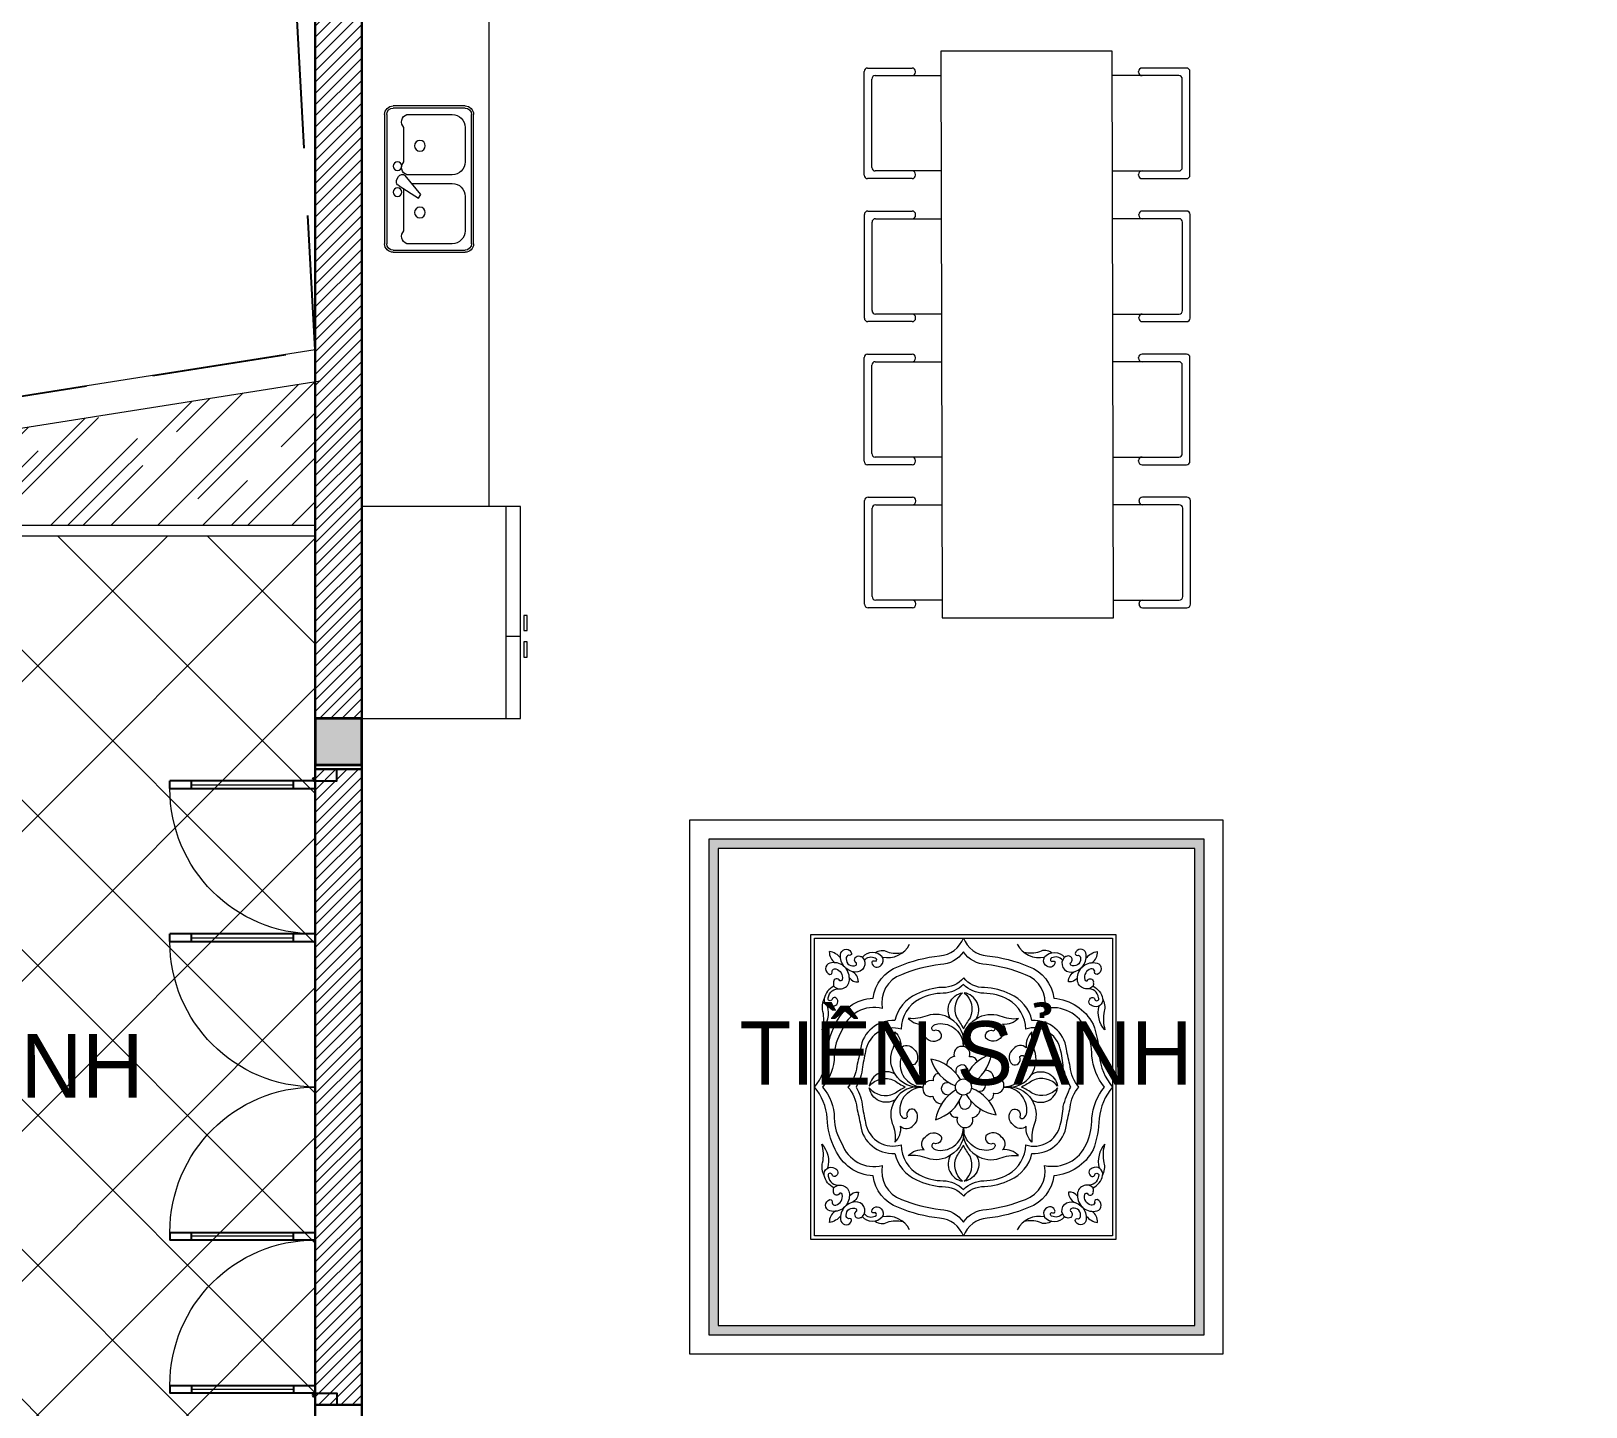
# Model space of a CAD drawing. Header units: millimetres. Extents: x 1832547 to 2001569, y -558009 to -417808.
# Drawn here: x 1906269 to 1913610, y -438610 to -432116 of the extents above; entities that cross this region are included whole.
import ezdxf
from ezdxf.enums import TextEntityAlignment as Align

# ---------------------------------------------------------------- set-up
doc = ezdxf.new("R2010")
doc.units = ezdxf.units.MM
doc.header["$MEASUREMENT"] = 0
doc.linetypes.add('CENTER', pattern=[2, 1.25, -0.25, 0.25, -0.25])
doc.linetypes.add('HIDDEN', pattern=[9.525, 6.35, -3.175])
doc.layers.get('0').update_dxf_attribs({"linetype": 'CONTINUOUS'})
for name, color, linetype, lineweight in [('CA. TUONG', 30, 'CONTINUOUS', 30), ('CA.cot', 2, 'CONTINUOUS', 35), ('CA.noi that 15', 15, 'CONTINUOUS', 9), ('CA.TEXT', 7, 'CONTINUOUS', 15), ('CA.thay 145', 145, 'CONTINUOUS', 18), ('CA.tim 67', 67, 'CENTER', 9), ('CA.vat lieu 08', 8, 'CONTINUOUS', 5), ('NP-THÉP', 5, 'CONTINUOUS', 15)]:
    doc.layers.add(name, color=color, linetype=linetype, lineweight=lineweight)
doc.layers.add('NP-CỬA ĐI', color=90, linetype='CONTINUOUS')
doc.styles.add('ZENI2', font='Vhavanb.ttf')

# ---------------------------------------------------------------- blocks, each defined once
blk = doc.blocks.new('A$Cc4a84e97')
at = {"layer": 'CA.vat lieu 08', "ltscale": 30}
for p, q in [((79.5, 111.2), (79.5, 629.9)), ((859.5, 629.9), (859.5, 111.2)), ((2380.5, 111.2), (2380.5, 629.9)), ((3160.5, 111.2), (3160.5, 629.9))]:
    blk.add_line(p, q, dxfattribs=at)
for centre, start, end in [((99, 741), 270, 0), ((879, 741), 270, 0), ((2361, 741), 180, 270), ((3141, 741), 180, 270)]:
    blk.add_arc(centre, 741, start, end, dxfattribs=at)
at = {"layer": 'NP-CỬA ĐI'}
for p, q in [((60, 741), (99, 741)), ((60, 741), (60, 0)), ((99, 0), (99, 741)), ((840, 741), (840, 0)), ((840, 741), (879, 741)), ((879, 0), (879, 741)), ((2361, 0), (2361, 741)), ((2400, 741), (2361, 741)), ((2400, 741), (2400, 0)), ((3141, 0), (3141, 741)), ((3180, 741), (3141, 741)), ((3180, 741), (3180, 0)), ((99, 629.9), (60, 629.9)), ((840, 629.9), (879, 629.9)), ((2361, 629.9), (2400, 629.9)), ((3141, 629.9), (3180, 629.9)), ((99, 111.2), (60, 111.2)), ((840, 111.2), (879, 111.2)), ((2361, 111.2), (2400, 111.2)), ((3141, 111.2), (3180, 111.2)), ((99, 0), (60, 0)), ((879, 0), (840, 0)), ((2361, 0), (2400, 0)), ((3141, 0), (3180, 0))]:
    blk.add_line(p, q, dxfattribs=at)
for points in [[(0, 741), (60, 741), (60, 851), (0, 851)], [(3240, 741), (3180, 741), (3180, 851), (3240, 851)]]:
    blk.add_lwpolyline(points, close=True, dxfattribs=at)
for centre in [(49.3, 733.3), (3187.9, 733.3)]:
    blk.add_circle(centre, 6.6, dxfattribs=at)
blk = doc.blocks.new('A$C5c787188')
for p, q in [((0, 40.5), (0, 380)), ((10, 40.5), (10, 380)), ((40.5, 420.5), (650.1, 420.5)), ((40.5, 410.5), (650.1, 410.5)), ((680.6, 380), (680.6, 40.5)), ((690.6, 380), (690.6, 40.5)), ((40.5, 314.8), (40.5, 101.4)), ((264, 329.2), (101.4, 329.2)), ((325, 101.4), (325, 314.8)), ((417.8, 250.2), (327.6, 323.8)), ((347.3, 362.4), (333.1, 354.3)), ((376.5, 352), (435.4, 260.4)), ((589.1, 329.2), (391.1, 329.2)), ((650.1, 101.4), (650.1, 314.8)), ((365.6, 292.8), (365.6, 101.4)), ((435.4, 260.4), (417.8, 250.2)), ((650.1, 10), (40.5, 10)), ((101.4, 40.5), (264, 40.5)), ((426.6, 40.5), (589.1, 40.5)), ((650.1, 0), (40.5, 0))]:
    blk.add_line(p, q)
for centre, radius in [((284.3, 359.7), 20.3), ((406.2, 359.7), 20.3), ((187.8, 253.8), 25.4), ((502.8, 253.8), 25.4)]:
    blk.add_circle(centre, radius)
for centre, radius, start, end in [((40.5, 380), 40.5, 90, 180), ((40.5, 380), 30.5, 90, 180), ((650.1, 380), 40.5, 0, 90), ((650.1, 380), 30.5, 0, 90), ((75.2, 304), 36.4, 43.95654, 162.69216), ((290.2, 304), 36.4, 17.30784, 136.04346), ((343.3, 336.7), 20.3, 120, 219.46232), ((357.4, 344.9), 20.3, 20.53768, 120), ((615.3, 304), 36.4, 17.30784, 136.04346), ((101.4, 101.4), 61, 180, 270), ((264, 101.4), 61, 270, 0), ((426.6, 101.4), 61, 180, 270), ((589.1, 101.4), 61, 270, 0), ((40.5, 40.5), 40.5, 180, 270), ((40.5, 40.5), 30.5, 180, 270), ((650.1, 40.5), 40.5, 270, 0), ((650.1, 40.5), 30.5, 270, 0)]:
    blk.add_arc(centre, radius, start, end)
blk = doc.blocks.new('A$C4E9B7C0A')
at = {"layer": 'CA.noi that 15'}
for p, q in [((0, 937.5), (0, 37.5)), ((1200, 937.5), (0, 937.5)), ((1200, 37.5), (1200, 937.5)), ((3.7, 120), (1200, 120)), ((465, 120), (465, 37.5)), ((0, 37.5), (1200, 37.5)), ((346.9, 18.7), (346.9, 0)), ((433.1, 18.7), (346.9, 18.7)), ((433.1, 0), (433.1, 18.7)), ((496.9, 18.7), (496.9, 0)), ((583.1, 18.7), (496.9, 18.7)), ((583.1, 0), (583.1, 18.7)), ((346.9, 0), (433.1, 0)), ((496.9, 0), (583.1, 0))]:
    blk.add_line(p, q, dxfattribs=at)
blk = doc.blocks.new('A$Ccce9e104')
at = {"layer": 'CA.vat lieu 08'}
h = blk.add_hatch(color=256, dxfattribs=at)
h.dxf.hatch_style = 1
h.paths.add_polyline_path([(220, 220), (220, 0), (0, 0), (0, 220)])
at = {"layer": 'CA.cot'}
blk.add_lwpolyline([(220, 220), (220, 0), (0, 0), (0, 220)], close=True, dxfattribs=at)
blk = doc.blocks.new('A$C742D6287')
at = {"layer": 'CA.noi that 15'}
for points in [[(0, 2064), (2064, 2064), (2064, 0), (0, 0)], [(24, 2040), (2040, 2040), (2040, 24), (24, 24)]]:
    blk.add_lwpolyline(points, close=True, dxfattribs=at)
for points in [[(2040, 1032, 0.159198), (1954, 821, -0.11181), (1899, 610, -0.294125), (1643, 432, -0.287517), (1472, 216, -0.069767), (1193, 144, 0.293588), (1032, 24, 0.293588), (871, 144, -0.069767), (592, 216, -0.287517), (421, 432, -0.264436), (155, 607, -0.081731), (114, 820, 0.143432), (24, 1032, 0.143432), (114, 1244, -0.081731), (155, 1457, -0.264436), (421, 1632, -0.287517), (592, 1848, -0.069767), (871, 1920, 0.293588), (1032, 2040, 0.293588), (1193, 1920, -0.069767), (1472, 1848, -0.287517), (1643, 1632, -0.294125), (1899, 1454, -0.11181), (1954, 1243, 0.159198)], [(1986, 1032, -0.17427), (1906, 1242, 0.143908), (1854, 1414, 0.391984), (1581, 1563, 0.375739), (1451, 1792, 0.069886), (1187, 1860, -0.232225), (1032, 1946, -0.232225), (877, 1860, 0.069886), (613, 1792, 0.375739), (483, 1563, 0.361755), (200, 1417, 0.109267), (162, 1243, -0.156266), (78, 1032, -0.156266), (162, 821, 0.109267), (200, 647, 0.361755), (483, 501, 0.375739), (613, 272, 0.069886), (877, 204, -0.232225), (1032, 118, -0.232225), (1187, 204, 0.069886), (1451, 272, 0.375739), (1581, 501, 0.391984), (1854, 650, 0.143908), (1906, 822, -0.17427)], [(250, 1032, -0.159579), (309, 894, -0.008656), (335, 775, 0.39509), (568, 583, 0.238867), (715, 403, 0.093297), (889, 358, -0.246914), (1030, 294, -0.233586), (1175, 358, 0.098891), (1350, 404, 0.24221), (1496, 583, 0.39509), (1729, 775, -0.008632), (1754, 892, -0.157369), (1814, 1032, -0.157369), (1754, 1172, -0.008632), (1729, 1289, 0.39509), (1496, 1481, 0.24221), (1350, 1660, 0.098891), (1175, 1706, -0.233586), (1030, 1770, -0.246914), (889, 1706, 0.093297), (715, 1661, 0.238867), (568, 1481, 0.39509), (335, 1289, -0.008656), (309, 1170, -0.159579)], [(305, 1032, -0.055705), (357, 901, 0.060628), (377, 774, 0.440362), (610, 640, 0.262485), (728, 442, 0.127745), (895, 398, -0.185669), (1032, 339, -0.185669), (1169, 398, 0.126063), (1329, 438, 0.275018), (1454, 640, 0.426865), (1692, 776, 0.005625), (1715, 896, -0.116381), (1759, 1032, -0.116381), (1715, 1168, 0.005625), (1692, 1288, 0.426865), (1454, 1424, 0.275018), (1329, 1626, 0.126063), (1169, 1666, -0.185669), (1032, 1725, -0.185669), (895, 1666, 0.127745), (728, 1622, 0.262485), (610, 1424, 0.440362), (377, 1290, 0.060628), (357, 1163, -0.055705)]]:
    blk.add_lwpolyline(points, format="xyb", close=True, dxfattribs=at)
for points in [[(201, 1905, 0.18244), (125, 1949, 0.181893)], [(239, 1899, 0.585307), (305, 1857, 0.60131), (303, 1875, -0.811957), (331, 1917, -0.162859), (350, 1908, -0.701962), (299, 1810, -0.461752), (203, 1939, -0.748279), (275, 1936, -0.591972), (254, 1923, 0.40606), (239, 1900)], [(362, 1889, -0.368536), (435, 1905, -0.659645), (437, 1882, 0.134773), (422, 1884, 0.460794), (412, 1873, 0.658878), (476, 1856, 0.356102), (483, 1912, 0.453874), (348, 1910, 0.453874)], [(435, 1940, -0.300206), (517, 1947, 0.148912), (621, 1942, 0.148912)], [(1629, 1940, 0.300206), (1547, 1947, -0.148912), (1443, 1942, -0.148912)], [(1702, 1889, 0.368536), (1629, 1905, 0.659645), (1627, 1882, -0.134773), (1642, 1884, -0.460794), (1652, 1873, -0.658878), (1588, 1856, -0.356102), (1581, 1912, -0.453874), (1716, 1910, -0.453874)], [(1825, 1899, -0.585307), (1759, 1857, -0.60131), (1761, 1875, 0.811957), (1733, 1917, 0.162859), (1714, 1908, 0.701962), (1765, 1810, 0.461752), (1861, 1939, 0.748279), (1789, 1936, 0.591972), (1810, 1923, -0.40606), (1825, 1900)], [(1863, 1905, -0.18244), (1939, 1949, -0.181893)], [(169, 1831, -0.413354), (211, 1760, -0.832811), (190, 1756, 0.802164), (153, 1737, 0.111674), (155, 1714, 0.701962), (260, 1764, 0.504419), (128, 1870, 0.748279), (128, 1794, 0.591972), (143, 1816, -0.40606), (168, 1831)], [(260, 1771, 0.259651), (321, 1743, 0.300111), (277, 1814, 0.300111)], [(1804, 1771, -0.259651), (1743, 1743, -0.300111), (1787, 1814, -0.300111)], [(1895, 1831, 0.413354), (1853, 1760, 0.832811), (1874, 1756, -0.802164), (1911, 1737, -0.111674), (1909, 1714, -0.701962), (1804, 1764, -0.504419), (1936, 1870, -0.748279), (1936, 1794, -0.591972), (1921, 1816, 0.40606), (1896, 1831)], [(155, 1714, 0.235657), (90, 1630, 0.655294), (160, 1581, 0.740322), (163, 1637, 0.536679), (143, 1624, -0.991777), (117, 1636, -0.410661), (195, 1696)], [(1909, 1714, -0.235657), (1974, 1630, -0.655294), (1904, 1581, -0.740322), (1901, 1637, -0.536679), (1921, 1624, 0.991777), (1947, 1636, 0.410661), (1869, 1696)], [(90, 1630, 0.17972), (79, 1544, -0.124848), (74, 1418, 0.257372), (113, 1580, 0.257372)], [(945, 1494, -0.530033), (1026, 1669, 0.340639), (987, 1501, -0.031832), (1032, 1426)], [(1119, 1494, 0.530033), (1038, 1669, -0.340639), (1077, 1501, 0.031832), (1032, 1426)], [(1974, 1630, -0.17972), (1985, 1544, 0.124848), (1990, 1418, -0.257372), (1951, 1580, -0.257372)], [(1032, 1307, 0.31182), (945, 1494, 0.229066), (786, 1514, -0.128945), (659, 1496, 0.242744), (767, 1457, 0.473364), (774, 1371, 0.47493), (880, 1363, 0.673205), (831, 1413, -0.619982), (824, 1443, -0.179227), (859, 1460, -0.445938), (1032, 1307)], [(1032, 1307, -0.31182), (1119, 1494, -0.229066), (1278, 1514, 0.128945), (1405, 1496, -0.242744), (1297, 1457, -0.473364), (1290, 1371, -0.47493), (1184, 1363, -0.673205), (1233, 1413, 0.619982), (1240, 1443, 0.179227), (1205, 1460, 0.445938), (1032, 1307)], [(757, 1032, -0.31182), (570, 1119, -0.229066), (550, 1278, 0.128945), (568, 1405, -0.242744), (607, 1297, -0.473364), (693, 1290, -0.47493), (701, 1184, -0.673205), (651, 1233, 0.619982), (621, 1240, 0.179227), (604, 1205, 0.445938), (757, 1032)], [(1307, 1032, 0.31182), (1494, 1119, 0.229066), (1514, 1278, -0.128945), (1496, 1405, 0.242744), (1457, 1297, 0.473364), (1371, 1290, 0.47493), (1363, 1184, 0.673205), (1413, 1233, -0.619982), (1443, 1240, -0.179227), (1460, 1205, -0.445938), (1307, 1032)], [(1124, 1202, 0.437297), (1073, 1236, 0.328068), (1057, 1292, 0.282557), (1021, 1306, 0.539408), (971, 1238, 0.372795), (918, 1180, 0.372795)], [(1062, 1130, 0.054438), (1061, 1143, 0.392202), (1021, 1182, 0.464889), (981, 1126, 0.464889)], [(570, 1119, 0.530033), (395, 1038, -0.340639), (563, 1077, 0.031832), (638, 1032)], [(862, 1124, 0.437297), (828, 1073, 0.328068), (772, 1057, 0.282557), (758, 1021, 0.539408), (826, 971, 0.372795), (884, 918, 0.372795)], [(934, 1062, 0.054438), (921, 1061, 0.392202), (882, 1021, 0.464889), (938, 981, 0.464889)], [(1130, 1002, 0.054438), (1143, 1003, 0.392202), (1182, 1043, 0.464889), (1126, 1083, 0.464889)], [(1202, 940, 0.437297), (1236, 991, 0.328068), (1292, 1007, 0.282557), (1306, 1043, 0.539408), (1238, 1093, 0.372795), (1180, 1146, 0.372795)], [(1494, 1119, -0.530033), (1669, 1038, 0.340639), (1501, 1077, -0.031832), (1426, 1032)], [(570, 945, -0.530033), (395, 1026, 0.340639), (563, 987, -0.031832), (638, 1032)], [(757, 1032, 0.31182), (570, 945, 0.229066), (550, 786, -0.128945), (568, 659, 0.242744), (607, 767, 0.473364), (693, 774, 0.47493), (701, 880, 0.673205), (651, 831, -0.619982), (621, 824, -0.179227), (604, 859, -0.445938), (757, 1032)], [(1024, 978, 0.005264), (1023, 977, 0.005264)], [(1307, 1032, -0.31182), (1494, 945, -0.229066), (1514, 786, 0.128945), (1496, 659, -0.242744), (1457, 767, -0.473364), (1371, 774, -0.47493), (1363, 880, -0.673205), (1413, 831, 0.619982), (1443, 824, 0.179227), (1460, 859, 0.445938), (1307, 1032)], [(1494, 945, 0.530033), (1669, 1026, -0.340639), (1501, 987, 0.031832), (1426, 1032)], [(940, 862, 0.437297), (991, 828, 0.328068), (1007, 772, 0.282557), (1043, 758, 0.539408), (1093, 826, 0.372795), (1146, 884, 0.372795)], [(1002, 934, 0.054438), (1003, 921, 0.392202), (1043, 882, 0.464889), (1083, 938, 0.464889)], [(1032, 757, -0.31182), (945, 570, -0.229066), (786, 550, 0.128945), (659, 568, -0.242744), (767, 607, -0.473364), (774, 693, -0.47493), (880, 701, -0.673205), (831, 651, 0.619982), (824, 621, 0.179227), (859, 604, 0.445938), (1032, 757)], [(1032, 757, 0.31182), (1119, 570, 0.229066), (1278, 550, -0.128945), (1405, 568, 0.242744), (1297, 607, 0.473364), (1290, 693, 0.47493), (1184, 701, 0.673205), (1233, 651, -0.619982), (1240, 621, -0.179227), (1205, 604, -0.445938), (1032, 757)], [(90, 434, -0.17972), (79, 520, 0.124848), (74, 646, -0.257372), (113, 484, -0.257372)], [(945, 570, 0.530033), (1026, 395, -0.340639), (987, 563, 0.031832), (1032, 638)], [(1119, 570, -0.530033), (1038, 395, 0.340639), (1077, 563, -0.031832), (1032, 638)], [(1974, 434, 0.17972), (1985, 520, -0.124848), (1990, 646, 0.257372), (1951, 484, 0.257372)], [(155, 350, -0.235657), (90, 434, -0.655294), (160, 483, -0.740322), (163, 427, -0.536679), (143, 440, 0.991777), (117, 428, 0.410661), (195, 368)], [(1909, 350, 0.235657), (1974, 434, 0.655294), (1904, 483, 0.740322), (1901, 427, 0.536679), (1921, 440, -0.991777), (1947, 428, -0.410661), (1869, 368)], [(169, 233, 0.413354), (211, 304, 0.832811), (190, 308, -0.802164), (153, 327, -0.111674), (155, 350, -0.701962), (260, 300, -0.504419), (128, 194, -0.748279), (128, 270, -0.591972), (143, 248, 0.40606), (168, 233)], [(260, 293, -0.259651), (321, 321, -0.300111), (277, 250, -0.300111)], [(1804, 293, 0.259651), (1743, 321, 0.300111), (1787, 250, 0.300111)], [(1895, 233, -0.413354), (1853, 304, -0.832811), (1874, 308, 0.802164), (1911, 327, 0.111674), (1909, 350, 0.701962), (1804, 300, 0.504419), (1936, 194, 0.748279), (1936, 270, 0.591972), (1921, 248, -0.40606), (1896, 233)], [(239, 165, -0.585307), (305, 207, -0.60131), (303, 189, 0.811957), (331, 147, 0.162859), (350, 156, 0.701962), (299, 254, 0.461752), (203, 125, 0.748279), (275, 128, 0.591972), (254, 141, -0.40606), (239, 164)], [(362, 175, 0.368536), (435, 159, 0.659645), (437, 182, -0.134773), (422, 180, -0.460794), (412, 191, -0.658878), (476, 208, -0.356102), (483, 152, -0.453874), (348, 154, -0.453874)], [(1702, 175, -0.368536), (1629, 159, -0.659645), (1627, 182, 0.134773), (1642, 180, 0.460794), (1652, 191, 0.658878), (1588, 208, 0.356102), (1581, 152, 0.453874), (1716, 154, 0.453874)], [(1825, 165, 0.585307), (1759, 207, 0.60131), (1761, 189, -0.811957), (1733, 147, -0.162859), (1714, 156, -0.701962), (1765, 254, -0.461752), (1861, 125, -0.748279), (1789, 128, -0.591972), (1810, 141, 0.40606), (1825, 164)], [(201, 159, -0.18244), (125, 115, -0.181893)], [(435, 124, 0.300206), (517, 117, -0.148912), (621, 122, -0.148912)], [(1629, 124, -0.300206), (1547, 117, 0.148912), (1443, 122, 0.148912)], [(1863, 159, 0.18244), (1939, 115, 0.181893)]]:
    blk.add_lwpolyline(points, format="xyb", dxfattribs=at)
blk.add_circle((1032, 1032), 54.2, dxfattribs=at)
for centre, radius, start, end in [((208, 1944), 83.8, 176.8274, 237.6716), ((519, 2074), 167, 257.5973, 333.1626), ((1545, 2074), 167, 206.8374, 282.4027), ((1856, 1944), 83.8, 302.3284, 3.1726), ((1075, 1298), 275, 196.2092, 249.4823), ((759, 930), 296, 31.0583, 79.8949), ((1298, 989), 275, 106.2092, 159.4823), ((930, 1305), 296, 301.0583, 349.8949), ((1134, 759), 296, 121.0583, 169.8949), ((766, 1075), 275, 286.2092, 339.4823), ((1305, 1134), 296, 211.0583, 259.8949), ((989, 766), 275, 16.2092, 69.4823), ((208, 120), 83.8, 122.3284, 183.1726), ((519, -10), 167, 26.8374, 102.4027), ((1545, -10), 167, 77.5973, 153.1626), ((1856, 120), 83.8, 356.8274, 57.6716)]:
    blk.add_arc(centre, radius, start, end, dxfattribs=at)
blk = doc.blocks.new('A$C9f860816')
at = {"layer": 'CA.vat lieu 08'}
h = blk.add_hatch(dxfattribs=at)
h.set_pattern_fill('ANSI31', color=256, scale=300)
h.set_pattern_definition([(45, (10549.357, 7905.643), (-26.5165, 26.5165), [])])
h.paths.add_polyline_path([(6659.3, 15755.6), (5529.3, 15755.6), (5529.3, 15535.6), (6659.3, 15535.6)])
h.paths.add_polyline_path([(5529.3, 15535.6), (5309.3, 15535.6), (5309.3, 10875.6), (5529.3, 10875.6)])
h.paths.add_polyline_path([(5529.3, 10635.6), (5309.3, 10635.6), (5309.3, 7635.6), (5529.3, 7635.6)])
h.paths.add_polyline_path([(5529.3, 7395.6), (5309.3, 7395.6), (5309.3, 6585.6), (5309.7, 6585.6), (5309.7, 6485.6), (5529.3, 6485.5)])
h.paths.add_polyline_path([(5529.3, 4685.6), (5529.2, 4685.6), (5309.7, 4685.5), (5309.7, 4585.7), (5309.3, 3775.6), (5309.3, 3775.6), (5529.3, 3775.6)])
h.paths.add_polyline_path([(5529.3, 3555.6), (5309.3, 3555.6), (5309.3, 2815.6), (5529.3, 2815.5)])
h.paths.add_polyline_path([(5529.3, 1015.6), (5528.8, 1015.6), (5309.3, 1015.5), (5309.3, 275.6), (5529.3, 275.6)])
h.paths.add_polyline_path([(11309.4, 275.6), (9909.4, 275.6), (9909.4, 275.6), (9799.4, 275.6), (5529.3, 275.6), (5529.3, 55.6), (11309.4, 55.6)])
h.paths.add_polyline_path([(11529.4, 1455.7), (11309.4, 1455.7), (11309.4, 275.6), (11529.4, 275.6)])
h.paths.add_polyline_path([(11529.4, 2455.9), (11309.4, 2455.9), (11309.4, 2155.8), (11529.4, 2155.8)])
h.paths.add_polyline_path([(11309.4, 2455.7), (10661.4, 2455.7), (10660.4, 2345.7), (11309.4, 2345.7)])
h.paths.add_polyline_path([(9909.4, 2455.7), (9799.4, 2455.7), (9799.4, 275.6), (9909.4, 275.6)])
h.paths.add_polyline_path([(11309.4, 3665.6), (6532.2, 3665.6), (6532.2, 3555.6), (11309.4, 3555.6)])
h.paths.add_polyline_path([(5632.2, 3665.6), (5529.3, 3665.6), (5529.3, 3555.6), (5632.2, 3555.6)])
h.paths.add_polyline_path([(11979.4, 7615.6), (11529.4, 7615.6), (11529.4, 7395.6), (11979.4, 7395.6)])
h.paths.add_polyline_path([(14869.4, 7615.6), (13579.3, 7615.6), (13579.3, 7395.6), (14869.4, 7395.6)])
h.paths.add_polyline_path([(15089.4, 8115.7), (15088.7, 8115.7), (15088.7, 8215.5), (14869.4, 8215.6), (14869.4, 7615.6), (15089.4, 7615.6)])
h.paths.add_polyline_path([(15089.4, 10655.6), (14869, 10655.6), (14869, 10055.5), (15088.7, 10055.6), (15088.7, 10155.6)])
h.paths.add_polyline_path([(15789.4, 11426.4), (15569.4, 11426.4), (15569.4, 10875.6), (15789.4, 10875.6)])
h.paths.add_polyline_path([(15789.4, 13625.9), (15569.4, 13625.9), (15569.4, 12026.2), (15789.4, 12026.2)])
h.paths.add_polyline_path([(15569.4, 10765.6), (15089.4, 10765.6), (15089.4, 10655.6), (15569.4, 10655.6)])
h.paths.add_polyline_path([(14869.4, 10765.6), (11529.4, 10765.6), (11529.4, 10655.6), (14869.4, 10655.6)])
h.paths.add_polyline_path([(14869.4, 15755.6), (11529.4, 15755.6), (11529.4, 15755.6), (11529.4, 15535.6), (14869.4, 15535.6), (14869.4, 15535.6)])
h.paths.add_polyline_path([(11309.4, 4575.6), (11529.4, 4575.6), (11529.4, 6595.7), (11309.4, 6595.7)])
at = {"layer": 'CA.vat lieu 08', "ltscale": 1000}
h = blk.add_hatch(dxfattribs=at)
h.set_pattern_fill('ANSI37', color=256, scale=4000, angle=90)
h.set_pattern_definition([(135, (4184.3, 7535.64), (-353.553, -353.553), []), (225, (4184.3, 7535.64), (353.553, -353.553), [])])
h.paths.add_polyline_path([(3659.3, 11735.6), (3659.3, 11185.6), (3109.3, 11185.6), (3109.3, 10695.9), (3418.6, 10695.9), (3418.6, 10276.3), (3059.3, 10276.3), (3059.3, 7994.9), (3418.6, 7994.9), (3418.6, 7575.3), (3109.3, 7575.3), (3109.3, 7085.6), (3659.3, 7085.6), (3659.3, 6485.6), (4019.3, 6485.6), (4019.3, 3555.6), (5309.3, 3555.6), (5309.3, 3775.6), (5309.3, 4585.7), (5159.7, 4585.7), (5159.7, 4685.7), (5159.7, 6485.6), (5159.7, 6585.6), (5309.3, 6585.6), (5309.3, 7395.6), (5309.3, 7395.6), (5309.3, 7615.6), (5309.3, 11735.6)])
at = {"layer": 'CA.vat lieu 08'}
h = blk.add_hatch(color=256, dxfattribs=at)
h.dxf.hatch_style = 1
h.paths.add_polyline_path([(9507.4, 10305.6), (7167.4, 10305.6), (7167.4, 7965.6), (9507.4, 7965.6)])
h.paths.add_polyline_path([(9462.4, 10260.6), (7212.4, 10260.6), (7212.4, 8010.6), (9462.4, 8010.6)], flags=16)
at = {"layer": 'CA. TUONG'}
for p, q in [((5309.3, 10635.6), (5529.3, 10635.6)), ((5309.3, 10635.6), (5529.3, 10635.6)), ((5309.3, 7635.6), (5529.3, 7635.6)), ((5309.3, 7635.6), (5529.3, 7635.6))]:
    blk.add_line(p, q, dxfattribs=at)
for points in [[(6659.3, 15755.6), (5309.3, 15755.6), (5309.3, 3775.6)], [(6659.3, 15535.6), (5529.3, 15535.6), (5529.3, 3775.6)]]:
    blk.add_lwpolyline(points, dxfattribs=at)
at = {"layer": 'CA.noi that 15'}
for p, q in [((7901.8, 13439.6), (7901.8, 13929.2)), ((7918, 13945.4), (8127.8, 13945.4)), ((7937.8, 13475.6), (7937.8, 13893.2)), ((7954, 13909.4), (8266.8, 13909.4)), ((8144, 13925.6), (8144, 13929.2)), ((9387.6, 13909.4), (9074.9, 13909.4)), ((9197.6, 13925.6), (9197.6, 13929.2)), ((9423.6, 13945.4), (9213.8, 13945.4)), ((9403.8, 13475.6), (9403.8, 13893.2)), ((9439.8, 13439.6), (9439.8, 13929.2)), ((8266.8, 13459.4), (7954, 13459.4)), ((8144, 13439.6), (8144, 13443.2)), ((9074.9, 13459.4), (9387.6, 13459.4)), ((9197.6, 13439.6), (9197.6, 13443.2)), ((8127.8, 13423.4), (7918, 13423.4)), ((9213.8, 13423.4), (9423.6, 13423.4)), ((7902.6, 12764.5), (7902.6, 13254.1)), ((7918.8, 13270.3), (8128.5, 13270.3)), ((7938.6, 12800.5), (7938.6, 13218.1)), ((7954.8, 13234.3), (8267.5, 13234.3)), ((8144.7, 13250.5), (8144.7, 13254.1)), ((9388.3, 13234.3), (9075.6, 13234.3)), ((9198.4, 13250.5), (9198.4, 13254.1)), ((9424.3, 13270.3), (9214.6, 13270.3)), ((9404.5, 12800.5), (9404.5, 13218.1)), ((9440.5, 12764.5), (9440.5, 13254.1)), ((8267.5, 12784.3), (7954.8, 12784.3)), ((9075.6, 12784.3), (9388.3, 12784.3)), ((8128.5, 12748.3), (7918.8, 12748.3)), ((8144.7, 12764.5), (8144.7, 12768.1)), ((9198.4, 12764.5), (9198.4, 12768.1)), ((9214.6, 12748.3), (9424.3, 12748.3)), ((7901.8, 12089.3), (7901.8, 12578.9)), ((7918, 12595.1), (8127.8, 12595.1)), ((7954, 12559.1), (8266.8, 12559.1)), ((8144, 12575.3), (8144, 12578.9)), ((9387.6, 12559.1), (9074.9, 12559.1)), ((9197.6, 12575.3), (9197.6, 12578.9)), ((9423.6, 12595.1), (9213.8, 12595.1)), ((9439.8, 12089.3), (9439.8, 12578.9)), ((7937.8, 12125.3), (7937.8, 12542.9)), ((9403.8, 12125.3), (9403.8, 12542.9)), ((8127.8, 12073.1), (7918, 12073.1)), ((8266.8, 12109.1), (7954, 12109.1)), ((8144, 12089.3), (8144, 12092.9)), ((9074.9, 12109.1), (9387.6, 12109.1)), ((9197.6, 12089.3), (9197.6, 12092.9)), ((9213.8, 12073.1), (9423.6, 12073.1)), ((7903.7, 11414.2), (7903.7, 11903.8)), ((7919.9, 11920), (8129.7, 11920)), ((8145.9, 11900.2), (8145.9, 11903.8)), ((9199.5, 11900.2), (9199.5, 11903.8)), ((9425.5, 11920), (9215.7, 11920)), ((9441.7, 11414.2), (9441.7, 11903.8)), ((7939.7, 11450.2), (7939.7, 11867.8)), ((7955.9, 11884), (8268.7, 11884)), ((9389.5, 11884), (9076.8, 11884)), ((9405.7, 11450.2), (9405.7, 11867.8)), ((8129.7, 11398), (7919.9, 11398)), ((8268.7, 11434), (7955.9, 11434)), ((8145.9, 11414.2), (8145.9, 11417.8)), ((9076.8, 11434), (9389.5, 11434)), ((9199.5, 11414.2), (9199.5, 11417.8)), ((9215.7, 11398), (9425.5, 11398))]:
    blk.add_line(p, q, dxfattribs=at)
blk.add_lwpolyline([(9079.2, 11350), (9073.3, 14025.6), (8263.3, 14025.6), (8269.2, 11350)], close=True, dxfattribs=at)
for centre, start, end in [((7918, 13929.2), 90, 180), ((7954, 13893.2), 90, 180), ((8127.8, 13929.2), 0, 90), ((8127.8, 13925.6), 270, 0), ((9213.8, 13929.2), 90, 180), ((9213.8, 13925.6), 180, 270), ((9387.6, 13893.2), 0, 90), ((9423.6, 13929.2), 0, 90), ((7918, 13439.6), 180, 270), ((7954, 13475.6), 180, 270), ((8127.8, 13443.2), 0, 90), ((8127.8, 13439.6), 270, 0), ((9213.8, 13443.2), 90, 180), ((9213.8, 13439.6), 180, 270), ((9387.6, 13475.6), 270, 0), ((9423.6, 13439.6), 270, 0), ((7918.8, 13254.1), 90, 180), ((7954.8, 13218.1), 90, 180), ((8128.5, 13254.1), 0, 90), ((8128.5, 13250.5), 270, 0), ((9214.6, 13254.1), 90, 180), ((9214.6, 13250.5), 180, 270), ((9388.3, 13218.1), 0, 90), ((9424.3, 13254.1), 0, 90), ((7954.8, 12800.5), 180, 270), ((8128.5, 12768.1), 0, 90), ((9214.6, 12768.1), 90, 180), ((9388.3, 12800.5), 270, 0), ((7918.8, 12764.5), 180, 270), ((8128.5, 12764.5), 270, 0), ((9214.6, 12764.5), 180, 270), ((9424.3, 12764.5), 270, 0), ((7918, 12578.9), 90, 180), ((7954, 12542.9), 90, 180), ((8127.8, 12578.9), 0, 90), ((8127.8, 12575.3), 270, 0), ((9213.8, 12578.9), 90, 180), ((9213.8, 12575.3), 180, 270), ((9387.6, 12542.9), 0, 90), ((9423.6, 12578.9), 0, 90), ((7954, 12125.3), 180, 270), ((9387.6, 12125.3), 270, 0), ((7918, 12089.3), 180, 270), ((8127.8, 12092.9), 0, 90), ((8127.8, 12089.3), 270, 0), ((9213.8, 12092.9), 90, 180), ((9213.8, 12089.3), 180, 270), ((9423.6, 12089.3), 270, 0), ((7919.9, 11903.8), 90, 180), ((8129.7, 11903.8), 0, 90), ((8129.7, 11900.2), 270, 0), ((9215.7, 11903.8), 90, 180), ((9215.7, 11900.2), 180, 270), ((9425.5, 11903.8), 0, 90), ((7955.9, 11867.8), 90, 180), ((9389.5, 11867.8), 0, 90), ((7919.9, 11414.2), 180, 270), ((7955.9, 11450.2), 180, 270), ((8129.7, 11417.8), 0, 90), ((8129.7, 11414.2), 270, 0), ((9215.7, 11417.8), 90, 180), ((9215.7, 11414.2), 180, 270), ((9389.5, 11450.2), 270, 0), ((9425.5, 11414.2), 270, 0)]:
    blk.add_arc(centre, 16.2, start, end, dxfattribs=at)
at = {"layer": 'CA.thay 145'}
for p, q in [((5529.3, 10635.6), (5309.3, 10635.6)), ((5529.3, 7635.6), (5309.3, 7635.6))]:
    blk.add_line(p, q, dxfattribs=at)
at = {"layer": 'CA.thay 145', "ltscale": 0.7}
blk.add_lwpolyline([(9709.5, 15535.6), (9709.5, 14935.6), (6129.3, 14935.6), (6129.3, 11875.6), (5529.3, 11875.6)], dxfattribs=at)
at = {"layer": 'CA.vat lieu 08'}
for points in [[(5529.3, 7635.6), (5529.3, 10635.6), (5309.3, 10635.6), (5309.3, 7635.6)], [(9597.4, 10395.6), (7077.4, 10395.6), (7077.4, 7875.6), (9597.4, 7875.6)], [(9507.4, 10305.6), (7167.4, 10305.6), (7167.4, 7965.6), (9507.4, 7965.6)], [(9462.4, 10260.6), (7212.4, 10260.6), (7212.4, 8010.6), (9462.4, 8010.6)]]:
    blk.add_lwpolyline(points, close=True, dxfattribs=at)
at = {"layer": 'NP-THÉP'}
for points in [[(5309.3, 11785.6), (3559.3, 11785.6)], [(5309.3, 11735.6), (3559.3, 11735.6)]]:
    blk.add_lwpolyline(points, dxfattribs=at)
at = {"layer": 'CA.cot', "xscale": -1, "rotation": 90}
blk.add_blockref('A$Ccce9e104', (5529.3, 10875.6), dxfattribs=at)
at = {"layer": 'CA.noi that 15', "xscale": 0.8333333330228925, "yscale": 0.8333333330228925, "zscale": 0.8333333330228925, "rotation": 90}
blk.add_blockref('A$C4E9B7C0A', (6310.6, 10875.6), dxfattribs=at)
at = {"layer": 'CA.thay 145', "ltscale": 1000, "xscale": 0.6976744186046513, "yscale": 0.6976744186046513, "zscale": 0.6976744186046513, "rotation": 180}
blk.add_blockref('A$C742D6287', (9090.3, 9855.6), dxfattribs=at)
at = {"layer": 'CA.vat lieu 08', "xscale": -1, "rotation": 90}
blk.add_blockref('A$C5c787188', (6057.8, 13766.2), dxfattribs=at)
at = {"layer": 'CA.vat lieu 08', "xscale": -0.9259259259259259, "yscale": 0.9259259259259259, "zscale": 0.9259259259259259, "rotation": 270}
blk.add_blockref('A$Cc4a84e97', (4623.2, 7635.6), dxfattribs=at)

msp = doc.modelspace()

# ---------------------------------------------------------------- hatches: boundary and pattern name
at = {"layer": 'CA.vat lieu 08', "ltscale": 1000}
h = msp.add_hatch(dxfattribs=at)
h.set_pattern_fill('AR-RROOF', color=256, scale=300, angle=45)
h.set_pattern_definition([(45, (1905134.76, -436604.96), (254.558, 678.823), [4500, -600, 1500, -300]), (45, (1905310.83, -436216.76), (-494.268, 70.004), [900, -99, 1800, -225]), (45, (1905060.5, -436318.58), (960.958, 1245.215), [2400, -420, 1200, -300])])
h.paths.add_polyline_path([(1905300.5, -438660.3), (1905300.5, -438400), (1902719.1, -438400), (1902719.1, -438659.3), (1902659.8, -438659.3), (1902659.8, -439754.3), (1905359.8, -439754.3), (1905359.8, -439030), (1905359.8, -438660.3)])
h.paths.add_polyline_path([(1907609.8, -433771.8), (1905920.2, -434039.1), (1902659.8, -434254.9), (1902659.8, -435540.7), (1902719.1, -435540.7), (1902719.1, -435800), (1905300.5, -435800), (1905300.5, -435539.7), (1905359.8, -435539.7), (1905359.8, -435170), (1905359.8, -434450), (1907609.8, -434450)])

# ---------------------------------------------------------------- linework, layer by layer
at = {"color": 12, "linetype": 'HIDDEN', "ltscale": 100, "true_color": 0xc20013}
msp.add_lwpolyline([(1885404.2, -435246.9), (1905903.4, -433889.9), (1907609.8, -433619.9), (1907414.6, -430036), (1908763.3, -429822.7), (1908606.2, -426889.9), (1908597.2, -425148.7), (1913365.1, -427203.4), (1919641, -429932.3), (1920844.1, -430455.4), (1918147.9, -438703.7), (1915689.3, -446195.2), (1905903.4, -446170.1), (1906168.6, -439904.3), (1901985.5, -440029.3), (1885797.2, -439255.1)], close=True, dxfattribs=at)
at = {"layer": 'CA.thay 145'}
for points in [[(1907609.8, -433619.9), (1905903.4, -433889.9), (1887294.2, -435121.6)], [(1907633.2, -433768.1), (1905920.2, -434039.1), (1887304.1, -435271.3)]]:
    msp.add_lwpolyline(points, dxfattribs=at)

# ---------------------------------------------------------------- block references
at = {"layer": 'CA.tim 67'}
msp.add_blockref('A$C9f860816', (1902300.5, -446235.6), dxfattribs=at)

# ---------------------------------------------------------------- texts
at = {"layer": 'CA.TEXT', "style": 'ZENI2'}
for s, p in [('tiÒn s¶nh', (1910682.4, -437089.7)), ('s¶nh', (1906242.3, -437150.6))]:
    msp.add_text(s, height=300, dxfattribs=at).set_placement(p, align=Align.CENTER)

doc.saveas('drawing.dxf')
